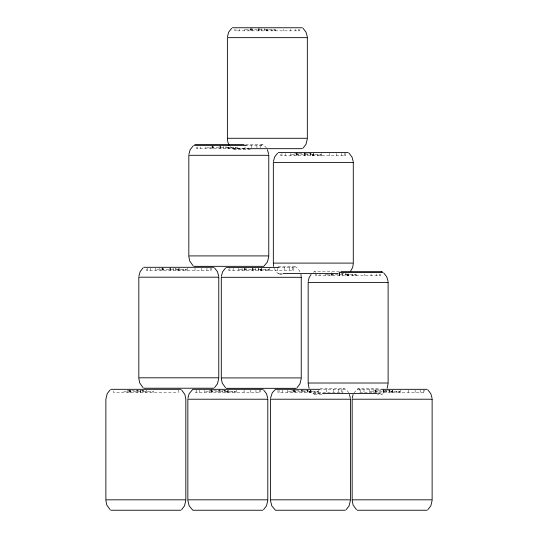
<?xml version="1.0" encoding="UTF-8"?>
<svg xmlns="http://www.w3.org/2000/svg" width="538" height="538" viewBox="0 0 538 538"><rect width="100%" height="100%" fill="white"/><g stroke="black" fill="none" stroke-linecap="round" stroke-linejoin="round"><path stroke-width="0.4" stroke-dasharray="2.69 2.02" d="M353.964 392.834L358.153 388.483L380.164 388.463M386.324 389.915L382.384 394.186L377.346 394.287M313.277 272.268L314.407 271.65L339.404 271.65M348.167 273.761L347.044 274.38L345.914 273.761L338.584 273.761M266.458 148.125C265.234 145.845 260.311 141.783 261.28 147.721M230.277 146.719L233.357 149.517L234.75 148.925L249.551 148.925M299.928 271.757C298.805 268.899 292.464 262.524 293.755 270.493L228.791 270.493L228.791 268.173M274.259 268.294C275.705 271.071 278.328 275.799 281.818 273.761M348.624 392.834C347.272 389.983 341.543 385.08 342.914 392.404L277.951 392.404L277.951 390.09M309.942 389.915C311.307 391.24 313.271 395.612 315.53 393.668L324.34 393.668M245.664 144.547L262.531 144.547M245.039 145.408L263.775 145.408M249.524 148.495L196.316 148.495L196.316 146.948M232.376 148.683L249.861 148.683M233.62 149.537L250.486 149.537M278.139 266.545L295.006 266.545M277.514 267.399L296.25 267.399M278.334 273.519L282.322 273.519M279.585 274.38L282.753 274.38M319.976 388.463L344.165 388.463M318.839 389.317L345.409 389.317M357.171 389.317L380.03 389.317M313.156 393.433L323.399 393.433M378.429 393.433L383.11 393.433M377.185 393.668L380.736 393.668L381.866 394.287M314.407 394.287L322.753 394.287M314.407 271.65L315.53 272.268M358.422 388.463L359.673 389.317L359.673 392.404L424.63 392.404L424.63 390.09M423.527 390.09L423.527 392.404M420.279 390.09L420.279 392.404M415.121 390.09L415.121 392.404M408.389 390.09L408.389 392.404M400.561 390.09L400.561 392.404M399.821 392.404L399.821 391.207L370.01 391.207L370.01 392.404M399.048 391.207L399.048 392.404M396.889 391.207L396.889 392.404M396.371 391.207L396.371 392.404M392.713 392.404L392.713 390.178L372.915 390.178L372.915 391.207M392.343 391.207L392.343 392.404M392.148 390.09L392.148 392.404M391.496 391.207L391.496 392.404M391.207 391.207L391.207 392.404M389.344 390.178L389.344 392.404M389.048 390.178L389.048 391.207M386.661 390.178L386.661 392.404M383.85 390.178L383.85 392.404M383.742 389.317L383.742 392.404M383.204 390.178L383.204 392.404M380.615 274.05L380.615 275.597L315.651 275.597L315.651 274.05M379.505 274.05L379.505 275.597M376.983 390.178L376.983 392.404M376.264 274.05L376.264 275.597M375.914 389.317L375.914 392.404M375.753 390.178L375.746 392.404M375.356 390.178L375.356 391.207M373.695 391.207L373.695 392.404M371.099 274.05L371.099 275.597M369.182 389.317L369.182 392.404M364.374 274.05L364.374 275.597M364.024 389.317L364.024 392.404M360.776 389.317L360.776 392.404M356.539 274.05L356.539 275.597M355.806 275.597L355.806 274.393L325.988 274.393L325.994 275.597M355.033 274.393L355.033 275.597M352.874 274.393L352.874 275.597M352.356 274.393L352.356 275.597M348.691 274.393L348.691 275.597M348.321 274.393L348.321 275.597M348.133 274.05L348.133 275.597M347.481 274.393L347.481 275.597M347.192 274.393L347.192 275.597M345.793 153.37L345.793 155.684L280.829 155.684L280.829 153.37M345.329 273.365L345.329 275.597M344.683 153.37L344.683 155.684M342.639 273.365L342.639 275.597M341.805 389.317L341.805 392.404M341.442 153.37L341.442 155.684M339.834 273.365L339.834 275.597M339.727 272.504L339.727 275.597M339.189 273.365L339.189 275.597M338.563 389.317L338.563 392.404M336.277 153.37L336.277 155.684M333.399 389.317L333.399 392.404M332.961 273.365L332.961 275.597M331.892 272.504L331.892 275.597M331.731 273.365L331.731 275.597M329.68 274.393L329.68 275.597M329.552 153.37L329.552 155.684M326.674 389.317L326.674 392.404M325.167 274.05L325.167 275.597M321.717 153.37L321.717 155.684M320.978 155.684L320.978 154.48L291.166 154.48L291.172 155.684M320.211 154.48L320.211 155.684M320.002 274.05L320.002 275.597M318.839 390.09L318.839 392.404M318.099 392.404L318.099 391.207L288.287 391.207L288.287 392.404M318.045 154.48L318.045 155.684M317.534 154.48L317.534 155.684M317.333 391.207L317.333 392.404M316.761 274.05L316.761 275.597M315.167 391.207L315.167 392.404M314.656 391.207L314.656 392.404M313.869 155.684L313.869 153.451L294.071 153.451L294.071 154.48M313.499 154.48L313.499 155.684M313.311 153.37L313.311 155.684M312.659 154.48L312.659 155.684M312.37 154.48L312.37 155.684M310.991 392.404L310.991 390.178L291.192 390.178L291.192 391.207M310.621 391.207L310.621 392.404M310.507 153.451L310.507 155.684M310.433 390.09L310.433 392.404M310.204 153.451L310.204 154.48M309.78 391.207L309.78 392.404M309.491 391.207L309.491 392.404M307.817 153.451L307.817 155.684M307.628 390.178L307.628 392.404M307.326 390.178L307.326 391.207M305.012 153.451L305.012 155.684M304.938 390.178L304.938 392.404M304.905 152.597L304.905 155.684M304.367 153.451L304.367 155.684M302.026 389.317L302.127 392.404M301.488 390.178L301.488 392.404M299.834 29.301L299.834 30.848L234.871 30.848L234.871 29.301M298.724 29.301L298.724 30.848M298.139 153.451L298.139 155.684M297.07 152.597L297.07 155.684M296.909 153.451L296.909 155.684M296.519 153.451L296.519 154.48M295.483 29.301L295.483 30.848M295.261 390.178L295.261 392.404M294.858 154.48L294.858 155.684M294.192 389.317L294.192 392.404M294.03 390.178L294.03 392.404M293.64 390.178L293.64 391.207M292.645 267.399L292.645 270.493M291.979 391.207L291.979 392.404M290.318 29.301L290.318 30.848M290.345 153.37L290.345 155.684M289.404 267.399L289.404 270.493M287.467 390.09L287.467 392.404M285.18 153.37L285.18 155.684M284.239 267.399L284.239 270.493M283.593 29.301L283.593 30.848M282.302 390.09L282.302 392.404M281.939 153.37L281.939 155.684M279.061 390.09L279.061 392.404M277.514 268.173L277.514 270.493M275.759 29.301L275.759 30.848M275.019 30.848L275.019 29.644L245.207 29.644L245.207 30.848M274.252 29.644L274.252 30.848M272.087 29.644L272.087 30.848M271.576 29.644L271.576 30.848M269.679 268.173L269.679 270.493M268.946 270.493L268.946 269.289L239.128 269.289L239.134 270.493M268.173 269.289L268.173 270.493M267.911 29.644L267.911 30.848M267.541 29.644L267.541 30.848M267.352 29.301L267.352 30.848M266.693 29.644L266.693 30.848M266.411 29.644L266.411 30.848M266.014 269.289L266.014 270.493M265.496 269.289L265.496 270.493M264.548 28.615L264.548 30.848M261.858 28.615L261.858 30.848M261.831 268.26L261.831 270.493M261.461 269.289L261.461 270.493M261.273 268.173L261.273 270.493M260.621 269.289L260.621 270.493M260.331 269.289L260.331 270.493M260.305 389.317L260.305 392.404L195.348 392.404L195.348 390.09M260.17 145.408L260.17 148.495M259.202 390.09L259.202 392.404M259.047 28.615L259.047 30.848M258.946 27.761L258.946 30.848M258.469 268.26L258.469 270.493M258.408 28.615L258.408 30.848M258.166 268.26L258.166 269.289M256.929 145.408L256.929 148.495M255.954 390.09L255.954 392.404M255.779 268.26L255.779 270.493M252.974 268.26L252.974 270.493M252.867 267.399L252.867 270.493M252.329 268.26L252.329 270.493M252.181 28.615L252.181 30.848M251.764 145.408L251.764 148.495M251.111 27.761L251.111 30.848M250.95 28.615L250.95 30.848M250.795 390.09L250.795 392.404M250.56 28.615L250.56 29.644M248.892 29.644L248.892 30.848M246.101 268.26L246.101 270.493M245.039 146.948L245.039 148.495M245.032 267.399L245.032 270.493M244.871 268.26L244.871 270.493M244.481 268.26L244.481 269.289M244.386 29.301L244.386 30.848M244.064 390.09L244.064 392.404M242.82 269.289L242.82 270.493M242.039 268.26L242.039 269.289M239.222 29.301L239.222 30.848M238.307 268.173L238.307 270.493M237.204 146.948L237.204 148.495M236.464 148.495L236.464 147.291L206.653 147.291L206.653 148.495M236.236 390.09L236.236 392.404M235.98 29.301L235.98 30.848M235.698 147.291L235.698 148.495M235.496 392.404L235.496 391.207L205.684 391.207L205.684 392.404M234.723 391.207L234.723 392.404M233.532 147.291L233.532 148.495M233.142 268.173L233.142 270.493M233.021 147.291L233.021 148.495M232.564 391.207L232.564 392.404M232.046 391.207L232.046 392.404M229.901 268.173L229.901 270.493M229.356 147.291L229.356 148.495M228.986 147.291L228.986 148.495M228.798 146.948L228.798 148.495M228.388 392.404L228.388 390.178L208.589 390.178L208.589 391.207M228.146 147.291L228.146 148.495M228.018 391.207L228.018 392.404M227.856 147.291L227.856 148.495M227.823 390.09L227.823 392.404M227.171 391.207L227.171 392.404M226.881 391.207L226.881 392.404M225.994 146.262L225.994 148.495M225.019 390.178L225.019 392.404M224.723 390.178L224.723 391.207M223.304 146.262L223.304 148.495M222.335 390.178L222.335 392.404M220.499 146.262L220.499 148.495M220.392 145.408L220.392 148.495M219.854 146.262L219.854 148.495M219.417 389.317L219.524 392.404M218.879 390.178L218.879 392.404M213.626 146.262L213.626 148.495M212.658 390.178L212.658 392.404M212.557 145.408L212.557 148.495M212.396 146.262L212.396 148.495M212.006 146.262L212.006 147.291M211.589 389.317L211.589 392.404M211.421 390.178L211.427 392.404M211.273 268.065L211.273 270.385L146.309 270.385L146.309 268.065M211.03 390.178L211.03 391.207M210.345 147.291L210.345 148.495M210.163 268.065L210.163 270.385M209.369 391.207L209.369 392.404M206.922 268.065L206.922 270.385M205.832 146.948L205.832 148.495M204.857 390.09L204.857 392.404M201.757 268.065L201.757 270.385M200.667 146.948L200.667 148.495M199.699 390.09L199.699 392.404M197.426 146.948L197.426 148.495M196.451 390.09L196.451 392.404M195.032 268.065L195.032 270.385M187.197 268.065L187.197 270.385M186.464 270.385L186.464 269.182L156.645 269.182L156.652 270.385M185.691 269.182L185.691 270.385M183.525 269.182L183.525 270.385M183.014 269.182L183.014 270.385M179.349 268.153L179.349 270.385M178.979 269.182L178.979 270.385M178.791 268.065L178.791 270.385M178.327 390.09L178.327 392.404L113.37 392.404L113.37 390.09M178.139 269.182L178.139 270.385M177.849 269.182L177.849 270.385M175.987 268.153L175.987 270.385M175.684 268.153L175.684 269.182M173.297 268.153L173.297 270.385M170.492 268.153L170.492 270.385M170.385 267.299L170.385 270.385M169.847 268.153L169.847 270.385M163.619 268.153L163.619 270.385M162.55 267.299L162.55 270.385M162.389 268.153L162.389 270.385M161.999 268.153L161.999 269.182M160.337 269.182L160.337 270.385M159.551 268.153L159.557 269.182M155.825 268.065L155.825 270.385M153.518 392.404L153.518 391.207L123.706 391.207L123.706 392.404M150.66 268.065L150.66 270.385M150.586 391.207L150.586 392.404M147.419 268.065L147.419 270.385M146.41 392.404L146.41 390.178L126.612 390.178L126.612 391.207M145.193 391.207L145.193 392.404M143.041 390.178L143.041 392.404M142.745 390.178L142.745 391.207M140.499 390.178L140.499 392.404M140.357 390.178L140.357 392.404M137.546 390.178L137.546 392.404M136.901 390.178L136.901 392.404M130.815 390.178L130.815 392.404M130.68 390.178L130.68 392.404M129.45 390.178L129.45 392.404M129.053 390.178L129.053 391.207M127.392 391.207L127.392 392.404"/><path stroke-width="0.81" d="M185.825 500.347L184.507 505.888L181.575 509.641M218.764 378.322L217.446 383.87L214.521 387.622M268.771 256.438L267.453 261.979L263.775 266.33L193.821 266.33M267.803 500.347L266.485 505.888L263.553 509.641M307.326 138.784L306.008 144.332L303.082 148.084M301.246 378.429L299.928 383.971L297.003 387.73M353.284 263.627L352.693 267.399L350.386 271.562M350.406 500.347L349.088 505.888L346.163 509.641M388.113 383.533L387.185 388.207M432.128 500.347L430.81 505.888L427.878 509.641M138.851 276.236L140.136 271.65L143.068 267.897M188.858 154.345L190.143 149.759L193.068 146.006M227.413 36.698L228.697 32.112L231.622 28.359M187.89 398.255L189.168 393.668L192.846 389.317L262.806 389.317M221.333 276.337L222.618 271.757L225.55 267.998M273.371 161.534L274.656 156.948L277.581 153.196M270.493 398.255L272.241 392.834L275.456 389.317L319.485 389.317M308.193 281.448L309.081 277.729L311.058 274.467M352.215 398.255L353.096 394.542M110.122 389.915L107.19 393.668L105.872 399.216L105.872 499.822L185.825 499.822L185.825 399.216L184.904 394.542L181.575 389.915M194.803 144.574L244.037 144.547M381.597 271.677L382.128 271.677M232.376 27.761L302.329 27.761M193.821 145.408L246.29 145.408M249.861 148.683L302.329 148.683M278.334 152.597L348.288 152.597M143.814 267.299L213.768 267.299M226.296 267.399L278.765 267.399M340.991 271.65L381.866 271.65M339.081 272.504L383.11 272.504M283.022 273.519L338.046 273.519M143.814 388.221L213.768 388.221M226.296 388.328L296.25 388.328M110.868 389.317L180.829 389.317M380.796 389.317L427.132 389.317M323.399 393.433L376.835 393.433M110.868 510.239L180.829 510.239M262.806 510.239L192.846 510.239L189.168 505.888L187.849 500.347M345.409 510.239L275.456 510.239L271.777 505.888L270.459 500.347M357.171 510.239L427.132 510.239M303.082 28.359L306.008 32.112L307.292 36.698M349.041 153.196L351.966 156.948L353.251 161.534M383.863 273.102L386.788 276.862L388.073 281.448M427.878 389.915L430.81 393.668L432.088 398.255M214.521 267.897L217.446 271.65L218.731 276.236M193.068 265.732L189.746 261.105L188.825 256.438M263.553 389.915L266.485 393.668L267.763 398.255M356.425 509.641L353.096 505.021L352.175 500.347M225.55 387.73L222.221 383.103L221.3 378.429M143.068 387.622L139.739 382.995L138.817 378.322M110.122 509.641L106.793 505.021L105.872 500.347M229.161 145.166L227.971 142.557L227.379 138.784M267.453 149.759L268.738 154.345M349.485 394.542L350.373 398.255M309.081 388.207L308.16 383.533M300.917 274.447L301.213 276.337M273.667 266.471L273.338 263.627M307.326 37.653L227.379 37.653L227.379 138.266L307.326 138.266L307.326 37.653M268.771 155.3L188.825 155.3L188.825 255.913L268.771 255.913L268.771 155.3M353.284 162.489L273.338 162.489L273.338 263.102L353.284 263.102L353.284 162.489M218.764 277.191L138.817 277.191L138.817 377.804L218.764 377.804L218.764 277.191M301.246 277.299L221.3 277.299L221.3 377.911L301.246 377.911L301.246 277.299M388.113 282.403L308.16 282.403L308.16 383.016L388.113 383.016L388.113 282.403M267.803 399.216L187.849 399.216L187.849 499.822L267.803 499.822L267.803 399.216M350.406 399.216L270.459 399.216L270.459 499.822L350.406 499.822L350.406 399.216M432.128 399.216L352.175 399.216L352.175 499.822L432.128 499.822L432.128 399.216"/></g></svg>
